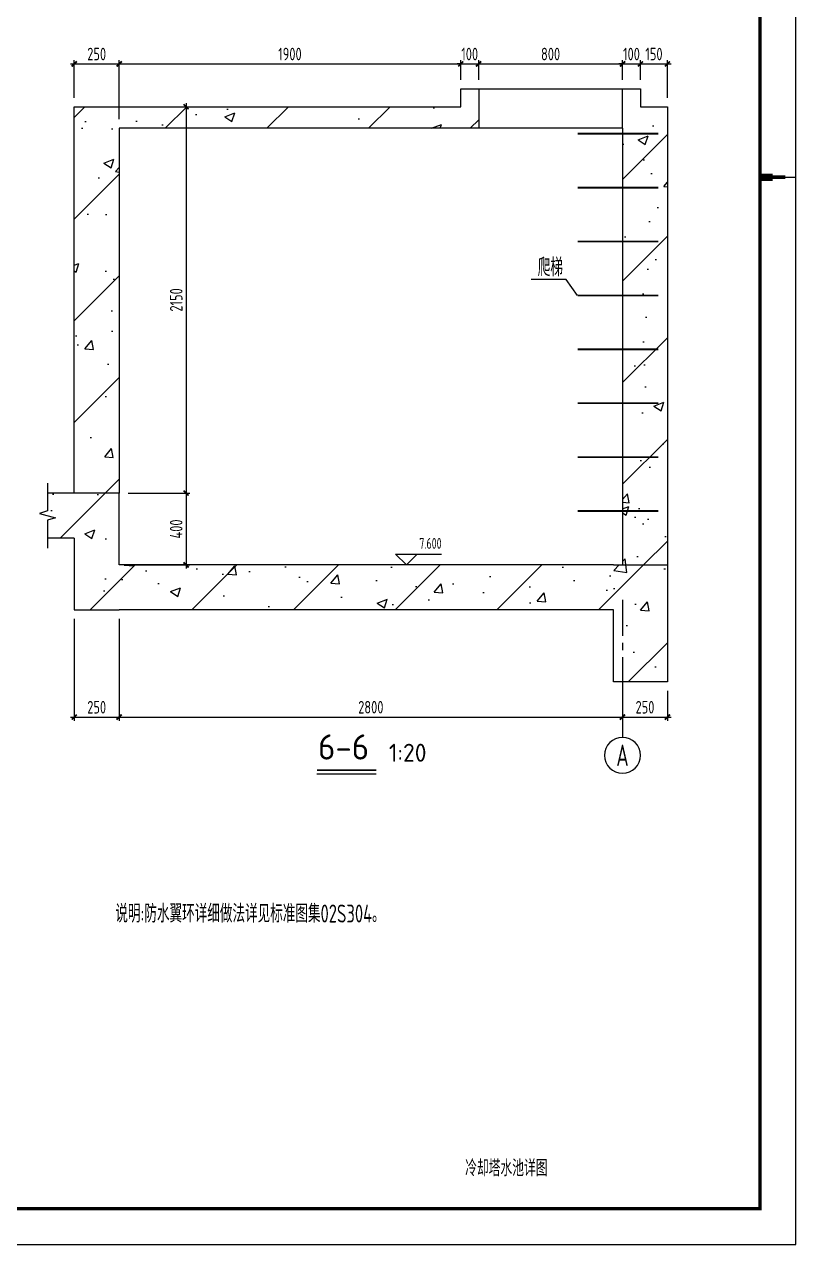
# Model space of a CAD drawing. Extents: x 665703 to 1047784, y -160603 to 92239.
# Drawn here: x 926992 to 948469, y -22096 to 11857 of the extents above; entities that cross this region are included whole.
import ezdxf
from ezdxf.enums import TextEntityAlignment as Align

# ---------------------------------------------------------------- set-up
doc = ezdxf.new("R2010")
doc.units = 0
doc.header["$LTSCALE"] = 800
doc.linetypes.add('CENTER', pattern=[2, 1.25, -0.25, 0.25, -0.25])
doc.layers.get('0').update_dxf_attribs({"linetype": 'CONTINUOUS'})
doc.layers.get('Defpoints').update_dxf_attribs({"linetype": 'CONTINUOUS'})
for name, color, linetype in [('AXIS', 4, 'CENTER'), ('DIM', 2, 'CONTINUOUS'), ('HATCH', 254, 'CONTINUOUS'), ('NUM', 7, 'CONTINUOUS'), ('TEXT', 7, 'CONTINUOUS'), ('THIN', 7, 'CONTINUOUS'), ('TK', 7, 'CONTINUOUS'), ('中粗', 3, 'CONTINUOUS'), ('细线', 7, 'CONTINUOUS')]:
    doc.layers.add(name, color=color, linetype=linetype)
doc.styles.add('title1', font='SIMHEI.TTF', dxfattribs={"width": 0.8})
doc.styles.add('TSSD_Axis', font='tssdeng.shx', dxfattribs={"width": 0.7, "bigfont": 'tssdchn.shx'})
doc.styles.add('TSSD_Dimension', font='Tssdeng.shx', dxfattribs={"width": 0.75, "bigfont": 'hztxt.shx'})
doc.styles.add('TSSD_Label', font='Tssdeng.shx', dxfattribs={"width": 0.7, "bigfont": 'hztxt.shx'})
doc.styles.add('TSSD_Norm', font='Tssdeng.shx', dxfattribs={"bigfont": 'hztxt.shx'})
doc.styles.add('TSSD_Rein', font='Tssdeng.shx', dxfattribs={"width": 0.7, "bigfont": 'hztxt.shx'})
doc.dimstyles.new('TSSD_20_100', dxfattribs={"dimtxt": 350, "dimasz": 100, "dimexe": 100, "dimexo": 250, "dimgap": 100, "dimtad": 1, "dimdec": 0, "dimlfac": 0.2, "dimzin": 0, "dimdsep": 46, "dimtxsty": 'TSSD_Dimension', "dimblk": 'ARCHTICK', "dimcen": 0, "dimdle": 100, "dimclrt": 7, "dimadec": 0, "dimazin": 0, "dimtfac": 1, "dimtdec": 0, "dimtix": 1, "dimtmove": 2, "dimatfit": 3, "dimldrblk": 'ARCHTICK', "dimfxl": 0, "dimtolj": 1, "dimtzin": 0, "dimarcsym": 0})
pattern_1 = [(50, (651030, 130727.5), (2869.04, -251.009), [300, -3300]), (355, (651030, 130727.5), (-555.005, 3008.769), [240, -2640]), (100.4514, (651269, 130706.6), (2314.038, 2757.758), [254.96, -2804.568]), (46.1842, (651030, 131527.5), (4268.964, -662.076), [450, -4950]), (96.6356, (651385.7, 131472.3), (3738.65, 3896.47), [382.44, -4206.85]), (351.1842, (651030, 131527.5), (3738.65, 3896.474), [360, -3960]), (21, (651430, 131327.5), (2387.628, -1610.476), [300, -3300]), (326, (651430, 131327.5), (973.26, 2900.6), [240, -2640]), (71.4514, (651629, 131193.3), (3360.89, 1290.122), [254.96, -2804.568]), (37.5, (651029.9, 130727.5), (48.6394, 1331.5754), [0, -2608, 0, -2680, 0, -2650]), (7.5, (651030, 130727.5), (1052.278, 1577.647), [0, -1528, 0, -2548, 0, -1010]), (327.5, (650137.9, 130727.5), (2135.2897, -90.2195), [0, -1000, 0, -3120, 0, -4140]), (317.5, (649738, 130727.5), (2332.745, 400.42), [0, -1300, 0, -2072, 0, -2940]), (45, (651030, 130727.5), (-1414.214, 1414.214), [])]

# ---------------------------------------------------------------- blocks, each defined once
blk = doc.blocks.new('_ArchTick')
at = {"color": 0, "const_width": 0.5}
blk.add_lwpolyline([(-0.71, -0.71), (0.71, 0.71)], dxfattribs=at)
blk = doc.blocks.new('*D185')
at = {"layer": 'Defpoints', "color": 0, "transparency": 16777216}
for p in [(929627, 10758), (928377, 9566), (929627, 8966)]:
    blk.add_point(p, dxfattribs=at)
at = {"layer": 'DIM', "color": 0, "lineweight": -2, "transparency": 16777216}
for p, q in [((928277, 10758), (929727, 10758)), ((928377, 9816), (928377, 10858)), ((929627, 9216), (929627, 10858))]:
    blk.add_line(p, q, dxfattribs=at)
at = {"layer": 'DIM', "color": 0, "lineweight": -2, "transparency": 16777216, "xscale": 100, "yscale": 100, "zscale": 100, "rotation": 180}
blk.add_blockref('_ArchTick', (928377, 10758), dxfattribs=at)
at = {"layer": 'DIM', "color": 0, "lineweight": -2, "transparency": 16777216, "xscale": 100, "yscale": 100, "zscale": 100}
blk.add_blockref('_ArchTick', (929627, 10758), dxfattribs=at)
at = {"layer": 'DIM', "color": 7, "transparency": 16777216, "insert": (929002, 11033), "char_height": 350, "attachment_point": 5, "style": 'TSSD_Dimension'}
blk.add_mtext('\\A1;250', dxfattribs=at)
blk = doc.blocks.new('*D186')
at = {"layer": 'Defpoints', "color": 0, "transparency": 16777216}
for p in [(939127, 10758), (939127, 10066), (929627, 8966)]:
    blk.add_point(p, dxfattribs=at)
at = {"layer": 'DIM', "color": 0, "lineweight": -2, "transparency": 16777216}
for p, q in [((929527, 10758), (939227, 10758)), ((929627, 9216), (929627, 10858)), ((939127, 10316), (939127, 10858))]:
    blk.add_line(p, q, dxfattribs=at)
at = {"layer": 'DIM', "color": 0, "lineweight": -2, "transparency": 16777216, "xscale": 100, "yscale": 100, "zscale": 100, "rotation": 180}
blk.add_blockref('_ArchTick', (929627, 10758), dxfattribs=at)
at = {"layer": 'DIM', "color": 0, "lineweight": -2, "transparency": 16777216, "xscale": 100, "yscale": 100, "zscale": 100}
blk.add_blockref('_ArchTick', (939127, 10758), dxfattribs=at)
at = {"layer": 'DIM', "color": 7, "transparency": 16777216, "insert": (934377, 11033), "char_height": 350, "attachment_point": 5, "style": 'TSSD_Dimension'}
blk.add_mtext('\\A1;1900', dxfattribs=at)
blk = doc.blocks.new('*D187')
at = {"layer": 'Defpoints', "color": 0, "transparency": 16777216}
for p in [(939627, 10758), (939127, 10066), (939627, 10066)]:
    blk.add_point(p, dxfattribs=at)
at = {"layer": 'DIM', "color": 0, "lineweight": -2, "transparency": 16777216}
for p, q in [((939127, 10758), (939027, 10758)), ((939127, 10316), (939127, 10858)), ((939127, 10758), (939627, 10758)), ((939627, 10316), (939627, 10858)), ((939627, 10758), (939727, 10758))]:
    blk.add_line(p, q, dxfattribs=at)
at = {"layer": 'DIM', "color": 0, "lineweight": -2, "transparency": 16777216, "xscale": 100, "yscale": 100, "zscale": 100}
blk.add_blockref('_ArchTick', (939127, 10758), dxfattribs=at)
at = {"layer": 'DIM', "color": 0, "lineweight": -2, "transparency": 16777216, "xscale": 100, "yscale": 100, "zscale": 100, "rotation": 180}
blk.add_blockref('_ArchTick', (939627, 10758), dxfattribs=at)
at = {"layer": 'DIM', "color": 7, "transparency": 16777216, "insert": (939377, 11033), "char_height": 350, "attachment_point": 5, "style": 'TSSD_Dimension'}
blk.add_mtext('\\A1;100', dxfattribs=at)
blk = doc.blocks.new('*D188')
at = {"layer": 'Defpoints', "color": 0, "transparency": 16777216}
for p in [(943627, 10758), (939627, 10066), (943627, 10066)]:
    blk.add_point(p, dxfattribs=at)
at = {"layer": 'DIM', "color": 0, "lineweight": -2, "transparency": 16777216}
for p, q in [((939527, 10758), (943727, 10758)), ((939627, 10316), (939627, 10858)), ((943627, 10316), (943627, 10858))]:
    blk.add_line(p, q, dxfattribs=at)
at = {"layer": 'DIM', "color": 0, "lineweight": -2, "transparency": 16777216, "xscale": 100, "yscale": 100, "zscale": 100, "rotation": 180}
blk.add_blockref('_ArchTick', (939627, 10758), dxfattribs=at)
at = {"layer": 'DIM', "color": 0, "lineweight": -2, "transparency": 16777216, "xscale": 100, "yscale": 100, "zscale": 100}
blk.add_blockref('_ArchTick', (943627, 10758), dxfattribs=at)
at = {"layer": 'DIM', "color": 7, "transparency": 16777216, "insert": (941627, 11033), "char_height": 350, "attachment_point": 5, "style": 'TSSD_Dimension'}
blk.add_mtext('\\A1;800', dxfattribs=at)
blk = doc.blocks.new('*D189')
at = {"layer": 'Defpoints', "color": 0, "transparency": 16777216}
for p in [(944127, 10758), (943627, 10066), (944127, 10066)]:
    blk.add_point(p, dxfattribs=at)
at = {"layer": 'DIM', "color": 0, "lineweight": -2, "transparency": 16777216}
for p, q in [((943627, 10758), (943527, 10758)), ((943627, 10316), (943627, 10858)), ((943627, 10758), (944127, 10758)), ((944127, 10316), (944127, 10858)), ((944127, 10758), (944227, 10758))]:
    blk.add_line(p, q, dxfattribs=at)
at = {"layer": 'DIM', "color": 0, "lineweight": -2, "transparency": 16777216, "xscale": 100, "yscale": 100, "zscale": 100}
blk.add_blockref('_ArchTick', (943627, 10758), dxfattribs=at)
at = {"layer": 'DIM', "color": 0, "lineweight": -2, "transparency": 16777216, "xscale": 100, "yscale": 100, "zscale": 100, "rotation": 180}
blk.add_blockref('_ArchTick', (944127, 10758), dxfattribs=at)
at = {"layer": 'DIM', "color": 7, "transparency": 16777216, "insert": (943877, 11033), "char_height": 350, "attachment_point": 5, "style": 'TSSD_Dimension'}
blk.add_mtext('\\A1;100', dxfattribs=at)
blk = doc.blocks.new('*D190')
at = {"layer": 'Defpoints', "color": 0, "transparency": 16777216}
for p in [(944877, 10758), (944127, 10066), (944877, 9566)]:
    blk.add_point(p, dxfattribs=at)
at = {"layer": 'DIM', "color": 0, "lineweight": -2, "transparency": 16777216}
for p, q in [((944027, 10758), (944977, 10758)), ((944127, 10316), (944127, 10858)), ((944877, 9816), (944877, 10858))]:
    blk.add_line(p, q, dxfattribs=at)
at = {"layer": 'DIM', "color": 0, "lineweight": -2, "transparency": 16777216, "xscale": 100, "yscale": 100, "zscale": 100, "rotation": 180}
blk.add_blockref('_ArchTick', (944127, 10758), dxfattribs=at)
at = {"layer": 'DIM', "color": 0, "lineweight": -2, "transparency": 16777216, "xscale": 100, "yscale": 100, "zscale": 100}
blk.add_blockref('_ArchTick', (944877, 10758), dxfattribs=at)
at = {"layer": 'DIM', "color": 7, "transparency": 16777216, "insert": (944502, 11033), "char_height": 350, "attachment_point": 5, "style": 'TSSD_Dimension'}
blk.add_mtext('\\A1;150', dxfattribs=at)
blk = doc.blocks.new('*D183')
at = {"layer": 'Defpoints', "color": 0, "transparency": 16777216}
for p in [(929627, 9566), (929627, -1184), (931489, -1184)]:
    blk.add_point(p, dxfattribs=at)
at = {"layer": 'DIM', "color": 0, "lineweight": -2, "transparency": 16777216}
for p, q in [((929877, 9566), (931589, 9566)), ((931489, 9666), (931489, -1284)), ((929877, -1184), (931589, -1184))]:
    blk.add_line(p, q, dxfattribs=at)
at = {"layer": 'DIM', "color": 0, "lineweight": -2, "transparency": 16777216, "xscale": 100, "yscale": 100, "zscale": 100}
for p, rotation in [((931489, 9566), 90), ((931489, -1184), 270)]:
    blk.add_blockref('_ArchTick', p, dxfattribs=dict(at, rotation=rotation))
at = {"layer": 'DIM', "color": 7, "transparency": 16777216, "insert": (931214, 4191), "char_height": 350, "attachment_point": 5, "rotation": 90, "style": 'TSSD_Dimension'}
blk.add_mtext('\\A1;2150', dxfattribs=at)
blk = doc.blocks.new('*D184')
at = {"layer": 'Defpoints', "color": 0, "transparency": 16777216}
for p in [(929627, -1184), (929627, -3184), (931489, -3184)]:
    blk.add_point(p, dxfattribs=at)
at = {"layer": 'DIM', "color": 0, "lineweight": -2, "transparency": 16777216}
for p, q in [((929877, -1184), (931589, -1184)), ((931489, -1084), (931489, -3284)), ((929877, -3184), (931589, -3184))]:
    blk.add_line(p, q, dxfattribs=at)
at = {"layer": 'DIM', "color": 0, "lineweight": -2, "transparency": 16777216, "xscale": 100, "yscale": 100, "zscale": 100}
for p, rotation in [((931489, -1184), 90), ((931489, -3184), 270)]:
    blk.add_blockref('_ArchTick', p, dxfattribs=dict(at, rotation=rotation))
at = {"layer": 'DIM', "color": 7, "transparency": 16777216, "insert": (931214, -2184), "char_height": 350, "attachment_point": 5, "rotation": 90, "style": 'TSSD_Dimension'}
blk.add_mtext('\\A1;400', dxfattribs=at)
blk = doc.blocks.new('*D191')
at = {"layer": 'Defpoints', "color": 0, "transparency": 16777216}
for p in [(928377, -4434), (929627, -4434), (929627, -7418)]:
    blk.add_point(p, dxfattribs=at)
at = {"layer": 'DIM', "color": 0, "lineweight": -2, "transparency": 16777216}
for p, q in [((928377, -4684), (928377, -7518)), ((929627, -4684), (929627, -7518)), ((928277, -7418), (929727, -7418))]:
    blk.add_line(p, q, dxfattribs=at)
at = {"layer": 'DIM', "color": 0, "lineweight": -2, "transparency": 16777216, "xscale": 100, "yscale": 100, "zscale": 100, "rotation": 180}
blk.add_blockref('_ArchTick', (928377, -7418), dxfattribs=at)
at = {"layer": 'DIM', "color": 0, "lineweight": -2, "transparency": 16777216, "xscale": 100, "yscale": 100, "zscale": 100}
blk.add_blockref('_ArchTick', (929627, -7418), dxfattribs=at)
at = {"layer": 'DIM', "color": 7, "transparency": 16777216, "insert": (929002, -7143), "char_height": 350, "attachment_point": 5, "style": 'TSSD_Dimension'}
blk.add_mtext('\\A1;250', dxfattribs=at)
blk = doc.blocks.new('*D192')
at = {"layer": 'Defpoints', "color": 0, "transparency": 16777216}
for p in [(929627, -4434), (943627, -6434), (943627, -7418)]:
    blk.add_point(p, dxfattribs=at)
at = {"layer": 'DIM', "color": 0, "lineweight": -2, "transparency": 16777216}
for p, q in [((929627, -4684), (929627, -7518)), ((943627, -6684), (943627, -7518)), ((929527, -7418), (943727, -7418))]:
    blk.add_line(p, q, dxfattribs=at)
at = {"layer": 'DIM', "color": 0, "lineweight": -2, "transparency": 16777216, "xscale": 100, "yscale": 100, "zscale": 100, "rotation": 180}
blk.add_blockref('_ArchTick', (929627, -7418), dxfattribs=at)
at = {"layer": 'DIM', "color": 0, "lineweight": -2, "transparency": 16777216, "xscale": 100, "yscale": 100, "zscale": 100}
blk.add_blockref('_ArchTick', (943627, -7418), dxfattribs=at)
at = {"layer": 'DIM', "color": 7, "transparency": 16777216, "insert": (936627, -7143), "char_height": 350, "attachment_point": 5, "style": 'TSSD_Dimension'}
blk.add_mtext('\\A1;2800', dxfattribs=at)
blk = doc.blocks.new('ts_axno')
at = {"color": 0, "linetype": 'ByBlock', "lineweight": -2}
blk.add_circle((0, 0), 0.5, dxfattribs=at)
at = {"color": 0, "linetype": 'ByBlock', "lineweight": -2, "style": 'TSSD_Axis', "width": 0.7}
blk.add_attdef('A', text='', height=0.6, dxfattribs=at).set_placement((0, 0), align=Align.MIDDLE_CENTER)
blk = doc.blocks.new('*D193')
at = {"layer": 'Defpoints', "color": 0, "transparency": 16777216}
for p in [(943627, -6434), (944877, -6434), (944877, -7418)]:
    blk.add_point(p, dxfattribs=at)
at = {"layer": 'DIM', "color": 0, "lineweight": -2, "transparency": 16777216}
for p, q in [((943627, -6684), (943627, -7518)), ((944877, -6684), (944877, -7518)), ((943527, -7418), (944977, -7418))]:
    blk.add_line(p, q, dxfattribs=at)
at = {"layer": 'DIM', "color": 0, "lineweight": -2, "transparency": 16777216, "xscale": 100, "yscale": 100, "zscale": 100, "rotation": 180}
blk.add_blockref('_ArchTick', (943627, -7418), dxfattribs=at)
at = {"layer": 'DIM', "color": 0, "lineweight": -2, "transparency": 16777216, "xscale": 100, "yscale": 100, "zscale": 100}
blk.add_blockref('_ArchTick', (944877, -7418), dxfattribs=at)
at = {"layer": 'DIM', "color": 7, "transparency": 16777216, "insert": (944252, -7143), "char_height": 350, "attachment_point": 5, "style": 'TSSD_Dimension'}
blk.add_mtext('\\A1;250', dxfattribs=at)
blk = doc.blocks.new('MI')
at = {"layer": 'TK'}
for points, const_width in [([(83100, 29700), (83450, 29700)], 200), ([(83100, 29700), (83800, 29700)], 100), ([(84100, 29700), (83100, 29700)], 35)]:
    blk.add_lwpolyline(points, dxfattribs=dict(at, const_width=const_width))

msp = doc.modelspace()

# ---------------------------------------------------------------- hatches: boundary and pattern name
at = {"layer": 'HATCH'}
h = msp.add_hatch(dxfattribs=at)
h.set_pattern_fill('ARMORED', color=256, scale=400, style=0)
h.set_pattern_definition(pattern_1)
h.paths.add_polyline_path([(929626.8, 8965.7), (939626.8, 8965.7), (939626.8, 10065.7), (939126.8, 10065.7), (939126.8, 9565.7), (928376.8, 9565.7), (928376.8, -1184.3), (929626.8, -1184.3)])
h = msp.add_hatch(dxfattribs=at)
h.set_pattern_fill('ARMORED', color=256, scale=400, style=0)
h.set_pattern_definition(pattern_1)
h.paths.add_polyline_path([(944876.8, 9565.7), (944126.8, 9565.7), (944126.8, 10065.7), (943626.8, 10065.7), (943626.8, 8965.7), (943626.8, -3184.3), (944876.8, -3184.3)])
h = msp.add_hatch(dxfattribs=at)
h.set_pattern_fill('ARMORED', color=256, scale=400, style=0)
h.set_pattern_definition(pattern_1)
h.paths.add_polyline_path([(929626.8, -3184.3), (929626.8, -1184.3), (928376.8, -1184.3), (927632.5, -1184.3), (927632.5, -1679.3), (927412.5, -1749.3), (927852.5, -1869.3), (927632.5, -1939.3), (927632.5, -2434.3), (928376.8, -2434.3), (928376.8, -4434.3), (929626.8, -4434.3), (943376.8, -4434.3), (943376.8, -6434.3), (944876.8, -6434.3), (944876.8, -3184.3), (943376.8, -3184.3)])

# ---------------------------------------------------------------- linework, layer by layer
at = {"layer": 'AXIS'}
msp.add_line((943626.8, -4154.1), (943626.8, -7981.9), dxfattribs=at)
at = {"layer": 'NUM'}
msp.add_lwpolyline([(935126.1, -8895.6, 50, 50, 0), (936779.2, -8895.6, 50, 50, 0)], format="xyseb", dxfattribs=at)
msp.add_lwpolyline([(935126.1, -8995.6), (936779.2, -8995.6)], dxfattribs=at)
at = {"layer": 'THIN'}
for p, q in [((937616.2, -3184.3), (937316.2, -2884.3)), ((937316.2, -2884.3), (937916.2, -2884.3)), ((937616.2, -3184.3), (937916.2, -2884.3)), ((937916.2, -2884.3), (938594.6, -2884.3)), ((937616.2, -3184.3), (937616.2, -3184.3))]:
    msp.add_line(p, q, dxfattribs=at)
at = {"layer": 'THIN', "color": 0, "const_width": 50}
for points in [[(942376.8, 8815.7), (944626.8, 8815.7), (944626.8, 8815.7), (944626.8, 8815.7), (944626.8, 8815.7), (944626.8, 8815.7)], [(942376.8, 7315.7), (944626.8, 7315.7), (944626.8, 7315.7), (944626.8, 7315.7), (944626.8, 7315.7), (944626.8, 7315.7)], [(942376.8, 5815.7), (944626.8, 5815.7), (944626.8, 5815.7), (944626.8, 5815.7), (944626.8, 5815.7), (944626.8, 5815.7)], [(942376.8, 4315.7), (944626.8, 4315.7), (944626.8, 4315.7), (944626.8, 4315.7), (944626.8, 4315.7), (944626.8, 4315.7)], [(942376.8, 2815.7), (944626.8, 2815.7), (944626.8, 2815.7), (944626.8, 2815.7), (944626.8, 2815.7), (944626.8, 2815.7)], [(942376.8, 1315.7), (944626.8, 1315.7), (944626.8, 1315.7), (944626.8, 1315.7), (944626.8, 1315.7), (944626.8, 1315.7)], [(942376.8, -184.3), (944626.8, -184.3), (944626.8, -184.3), (944626.8, -184.3), (944626.8, -184.3), (944626.8, -184.3)], [(942376.8, -1684.3), (944626.8, -1684.3), (944626.8, -1684.3), (944626.8, -1684.3), (944626.8, -1684.3), (944626.8, -1684.3)]]:
    msp.add_lwpolyline(points, dxfattribs=at)
at = {"layer": 'THIN'}
msp.add_lwpolyline([(927632.5, -904.3), (927632.5, -1679.3), (927412.5, -1749.3), (927852.5, -1869.3), (927632.5, -1939.3), (927632.5, -2714.3)], dxfattribs=at)
at = {"layer": 'TK', "color": 2}
msp.add_lwpolyline([(948451.9, 37303.6), (864351.9, 37303.6), (864351.9, -22096.4), (948451.9, -22096.4)], close=True, dxfattribs=at)
at = {"layer": 'TK', "color": 2, "const_width": 100}
msp.add_lwpolyline([(866851.9, 36303.6), (947451.9, 36303.6), (947451.9, -21096.4), (866851.9, -21096.4)], close=True, dxfattribs=at)
at = {"layer": '中粗'}
for p, q in [((939126.8, 9565.7), (939126.8, 10065.7)), ((939126.8, 10065.7), (939626.8, 10065.7)), ((939626.8, 10065.7), (943626.8, 10065.7)), ((939626.8, 10065.7), (939626.8, 8965.7)), ((943626.8, 8965.7), (943626.8, 10065.7)), ((943626.8, 10065.7), (944126.8, 10065.7)), ((944126.8, 10065.7), (944126.8, 9565.7)), ((928376.8, -1184.3), (928376.8, 9565.7)), ((928376.8, 9565.7), (939126.8, 9565.7)), ((944126.8, 9565.7), (944876.8, 9565.7)), ((944876.8, 9565.7), (944876.8, -3184.3)), ((943626.8, 8965.7), (929626.8, 8965.7)), ((929626.8, 8965.7), (929626.8, -1184.3)), ((943626.8, 8965.7), (943626.8, -3184.3)), ((928376.8, -1184.3), (927632.5, -1184.3)), ((929626.8, -1184.3), (928376.8, -1184.3)), ((929626.8, -3184.3), (929626.8, -1184.3)), ((928376.8, -2434.3), (927632.5, -2434.3)), ((928376.8, -2434.3), (928376.8, -4434.3)), ((943376.8, -3184.3), (929626.8, -3184.3)), ((943376.8, -3184.3), (944876.8, -3184.3)), ((944876.8, -3184.3), (944876.8, -6434.3)), ((928376.8, -4434.3), (929626.8, -4434.3)), ((943376.8, -4434.3), (929626.8, -4434.3)), ((943376.8, -6434.3), (943376.8, -4434.3)), ((944876.8, -6434.3), (943376.8, -6434.3))]:
    msp.add_line(p, q, dxfattribs=at)
at = {"layer": '细线'}
for p, q in [((942058.1, 4761.9), (941083, 4761.9)), ((942376.8, 4315.7), (942058.1, 4761.9))]:
    msp.add_line(p, q, dxfattribs=at)

# ---------------------------------------------------------------- block references
at = {"layer": 'NUM'}
ref = msp.add_blockref('ts_axno', (943626.8, -8481.9), dxfattribs=dict(at, xscale=-1000, yscale=1000, zscale=1000, rotation=180))
ref.add_attrib('10', 'A', dxfattribs={"height": 600, "style": 'TSSD_Axis', "width": 0.666667}).set_placement((943626.8, -8481.9), align=Align.MIDDLE_CENTER)
at = {"layer": 'TK', "color": 2}
msp.add_blockref('MI', (864351.9, -22096.4), dxfattribs=at)

# ---------------------------------------------------------------- texts
at = {"color": 1, "style": 'title1', "width": 0.6}
msp.add_text('冷却塔水池详图', height=400, dxfattribs=at).set_placement((940395.8, -19943.5), align=Align.MIDDLE)
at = {"layer": 'NUM', "style": 'TSSD_Norm'}
for s, height, p in [('6-6', 700, (935158.4, -8809.4)), ('1:20', 500, (937129.2, -8809.4))]:
    msp.add_text(s, height=height, dxfattribs=at).set_placement(p, align=Align.BOTTOM_LEFT)
at = {"layer": 'TEXT', "width": 0.7}
for s, style, p in [('爬梯', 'TSSD_Norm', (941269.8, 4849.4)), ('说明:防水翼环详细做法详见标准图集02S304。', 'TSSD_Rein', (929519.7, -13134.5))]:
    msp.add_text(s, height=500, dxfattribs=dict(at, style=style)).set_placement(p)
at = {"layer": 'THIN', "style": 'TSSD_Label', "width": 0.7}
msp.add_text('7.600', height=300, dxfattribs=at).set_placement((938594.6, -2824.3), align=Align.BOTTOM_RIGHT)

# ---------------------------------------------------------------- dimensions: what is measured, and where the dimension line sits
at = {"layer": 'DIM'}
for base, p1, p2, picture, middle in [((929626.8, 10758.5), (928376.8, 9565.7), (929626.8, 8965.7), '*D185', (929001.8, 11033.5)), ((939126.8, 10758.5), (929626.8, 8965.7), (939126.8, 10065.7), '*D186', (934376.8, 11033.5)), ((939626.8, 10758.5), (939126.8, 10065.7), (939626.8, 10065.7), '*D187', (939376.8, 11033.5)), ((943626.8, 10758.5), (939626.8, 10065.7), (943626.8, 10065.7), '*D188', (941626.8, 11033.5)), ((944126.8, 10758.5), (943626.8, 10065.7), (944126.8, 10065.7), '*D189', (943876.8, 11033.5)), ((944876.8, 10758.5), (944126.8, 10065.7), (944876.8, 9565.7), '*D190', (944501.8, 11033.5)), ((929626.8, -7418.2), (928376.8, -4434.3), (929626.8, -4434.3), '*D191', (929001.8, -7143.2)), ((943626.8, -7418.2), (929626.8, -4434.3), (943626.8, -6434.3), '*D192', (936626.8, -7143.2)), ((944876.8, -7418.2), (943626.8, -6434.3), (944876.8, -6434.3), '*D193', (944251.8, -7143.2))]:
    dim = msp.add_linear_dim(base=base, p1=p1, p2=p2, dimstyle='TSSD_20_100', dxfattribs=at)
    dim.commit()
    dim.dimension.update_dxf_attribs({"geometry": picture, "text_midpoint": middle})
for base, p1, p2, picture, middle in [((931488.8, -1184.3), (929626.8, 9565.7), (929626.8, -1184.3), '*D183', (931213.8, 4190.7)), ((931488.8, -3184.3), (929626.8, -1184.3), (929626.8, -3184.3), '*D184', (931213.8, -2184.3))]:
    dim = msp.add_linear_dim(base=base, p1=p1, p2=p2, angle=90, dimstyle='TSSD_20_100', dxfattribs=at)
    dim.commit()
    dim.dimension.update_dxf_attribs({"geometry": picture, "text_midpoint": middle})

doc.saveas('drawing.dxf')
